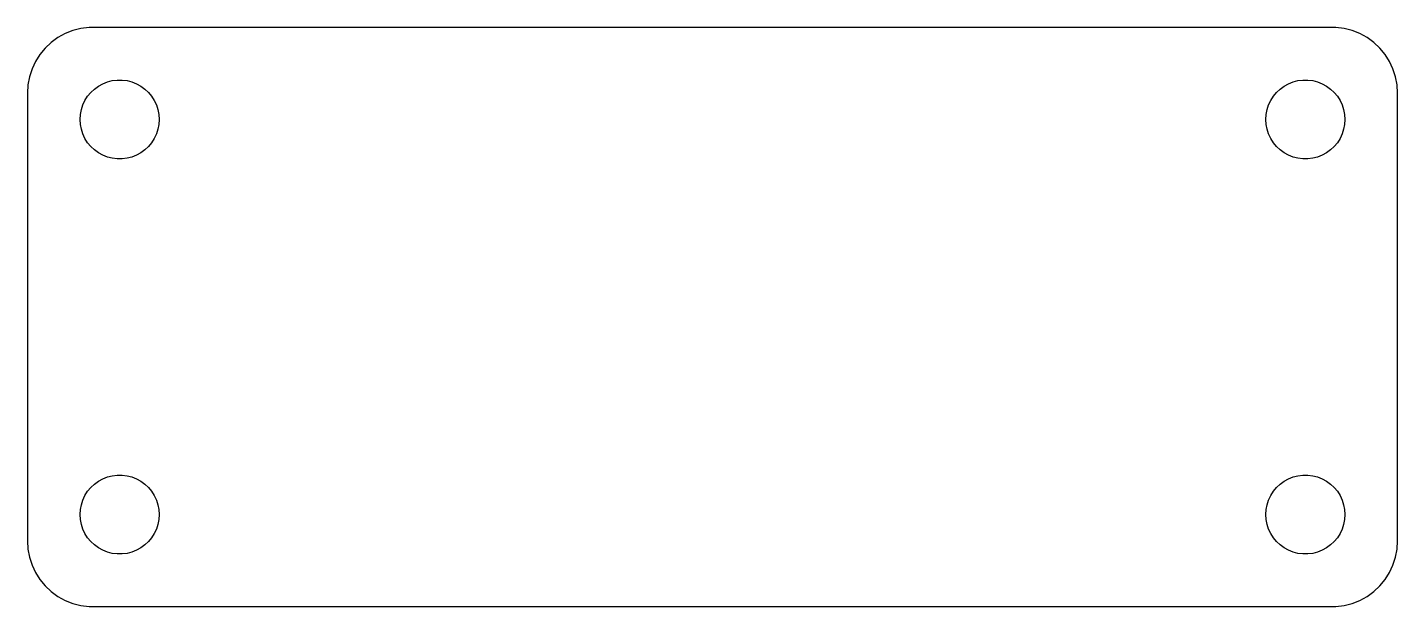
# Model space of a CAD drawing. Header units: metres. Extents: x -52 to 52, y -22 to 22.
import ezdxf

# ---------------------------------------------------------------- set-up
doc = ezdxf.new("R2010")
doc.units = ezdxf.units.M

msp = doc.modelspace()

# ---------------------------------------------------------------- linework, layer by layer
for p, q in [((-47.9369, 21.9114), (-48.5451, 21.7553)), ((-47.3139, 21.9901), (-47.9369, 21.9114)), ((47.3139, 21.9901), (-47.3139, 21.9901)), ((47.9369, 21.9114), (47.3139, 21.9901)), ((48.5451, 21.7553), (47.9369, 21.9114)), ((-50.1871, 20.8526), (-50.6448, 20.4227)), ((-49.6791, 21.2216), (-50.1871, 20.8526)), ((-49.1289, 21.5241), (-49.6791, 21.2216)), ((-48.5451, 21.7553), (-49.1289, 21.5241)), ((49.1289, 21.5241), (48.5451, 21.7553)), ((49.6791, 21.2216), (49.1289, 21.5241)), ((50.1871, 20.8526), (49.6791, 21.2216)), ((50.6448, 20.4227), (50.1871, 20.8526)), ((-51.0451, 19.9389), (-51.3815, 19.4088)), ((-50.6448, 20.4227), (-51.0451, 19.9389)), ((51.0451, 19.9389), (50.6448, 20.4227)), ((51.3815, 19.4088), (51.0451, 19.9389)), ((-51.6489, 18.8406), (-51.8429, 18.2434)), ((-51.3815, 19.4088), (-51.6489, 18.8406)), ((51.6489, 18.8406), (51.3815, 19.4088)), ((51.8429, 18.2434), (51.6489, 18.8406)), ((-51.8429, 18.2434), (-51.9606, 17.6267)), ((-46.6075, 17.533), (-46.2773, 17.7145)), ((-46.2773, 17.7145), (-45.927, 17.8532)), ((-45.927, 17.8532), (-45.5621, 17.9469)), ((-45.5621, 17.9469), (-45.1884, 17.9941)), ((-45.1884, 17.9941), (-44.8116, 17.9941)), ((-44.8116, 17.9941), (-44.4379, 17.9469)), ((-44.4379, 17.9469), (-44.0729, 17.8532)), ((-44.0729, 17.8532), (-43.7227, 17.7145)), ((-43.7227, 17.7145), (-43.3925, 17.533)), ((43.3925, 17.533), (43.7227, 17.7145)), ((43.7227, 17.7145), (44.0729, 17.8532)), ((44.0729, 17.8532), (44.4379, 17.9469)), ((44.4379, 17.9469), (44.8116, 17.9941)), ((44.8116, 17.9941), (45.1884, 17.9941)), ((45.1884, 17.9941), (45.5621, 17.9469)), ((45.5621, 17.9469), (45.927, 17.8532)), ((45.927, 17.8532), (46.2773, 17.7145)), ((46.2773, 17.7145), (46.6075, 17.533)), ((51.9606, 17.6267), (51.8429, 18.2434)), ((-51.9606, 17.6267), (-52, 17)), ((-52, 17), (-52, -17)), ((-47.6289, 16.4453), (-47.427, 16.7634)), ((-47.427, 16.7634), (-47.1869, 17.0536)), ((-47.1869, 17.0536), (-46.9123, 17.3115)), ((-46.9123, 17.3115), (-46.6075, 17.533)), ((-43.3925, 17.533), (-43.0877, 17.3115)), ((-43.0877, 17.3115), (-42.8131, 17.0536)), ((-42.8131, 17.0536), (-42.5729, 16.7634)), ((-42.5729, 16.7634), (-42.3711, 16.4453)), ((42.3711, 16.4453), (42.5729, 16.7634)), ((42.5729, 16.7634), (42.8131, 17.0536)), ((42.8131, 17.0536), (43.0877, 17.3115)), ((43.0877, 17.3115), (43.3925, 17.533)), ((46.6075, 17.533), (46.9123, 17.3115)), ((46.9123, 17.3115), (47.1869, 17.0536)), ((47.1869, 17.0536), (47.427, 16.7634)), ((47.427, 16.7634), (47.6289, 16.4453)), ((52, 17), (51.9606, 17.6267)), ((52, -17), (52, 17)), ((-47.9763, 15.376), (-47.9057, 15.7461)), ((-47.9057, 15.7461), (-47.7893, 16.1044)), ((-47.7893, 16.1044), (-47.6289, 16.4453)), ((-42.3711, 16.4453), (-42.2107, 16.1044)), ((-42.2107, 16.1044), (-42.0942, 15.7461)), ((-42.0942, 15.7461), (-42.0237, 15.376)), ((42.0237, 15.376), (42.0942, 15.7461)), ((42.0942, 15.7461), (42.2107, 16.1044)), ((42.2107, 16.1044), (42.3711, 16.4453)), ((47.6289, 16.4453), (47.7893, 16.1044)), ((47.7893, 16.1044), (47.9057, 15.7461)), ((47.9057, 15.7461), (47.9763, 15.376)), ((-48, 15), (-47.9763, 15.376)), ((-47.9763, 14.624), (-48, 15)), ((-47.9057, 14.2539), (-47.9763, 14.624)), ((-42.0237, 14.624), (-42.0942, 14.2539)), ((-42.0237, 15.376), (-42, 15)), ((-42, 15), (-42.0237, 14.624)), ((42, 15), (42.0237, 15.376)), ((42.0237, 14.624), (42, 15)), ((42.0942, 14.2539), (42.0237, 14.624)), ((47.9763, 14.624), (47.9057, 14.2539)), ((47.9763, 15.376), (48, 15)), ((48, 15), (47.9763, 14.624)), ((-47.7893, 13.8956), (-47.9057, 14.2539)), ((-47.6289, 13.5547), (-47.7893, 13.8956)), ((-47.427, 13.2366), (-47.6289, 13.5547)), ((-42.3711, 13.5547), (-42.5729, 13.2366)), ((-42.2107, 13.8956), (-42.3711, 13.5547)), ((-42.0942, 14.2539), (-42.2107, 13.8956)), ((42.2107, 13.8956), (42.0942, 14.2539)), ((42.3711, 13.5547), (42.2107, 13.8956)), ((42.5729, 13.2366), (42.3711, 13.5547)), ((47.6289, 13.5547), (47.427, 13.2366)), ((47.7893, 13.8956), (47.6289, 13.5547)), ((47.9057, 14.2539), (47.7893, 13.8956)), ((-47.1869, 12.9464), (-47.427, 13.2366)), ((-46.9123, 12.6884), (-47.1869, 12.9464)), ((-46.6075, 12.467), (-46.9123, 12.6884)), ((-43.0877, 12.6884), (-43.3925, 12.467)), ((-42.8131, 12.9464), (-43.0877, 12.6884)), ((-42.5729, 13.2366), (-42.8131, 12.9464)), ((42.8131, 12.9464), (42.5729, 13.2366)), ((43.0877, 12.6884), (42.8131, 12.9464)), ((43.3925, 12.467), (43.0877, 12.6884)), ((46.9123, 12.6884), (46.6075, 12.467)), ((47.1869, 12.9464), (46.9123, 12.6884)), ((47.427, 13.2366), (47.1869, 12.9464)), ((-46.2773, 12.2855), (-46.6075, 12.467)), ((-45.927, 12.1468), (-46.2773, 12.2855)), ((-45.5621, 12.0531), (-45.927, 12.1468)), ((-45.1884, 12.0059), (-45.5621, 12.0531)), ((-44.8116, 12.0059), (-45.1884, 12.0059)), ((-44.4379, 12.0531), (-44.8116, 12.0059)), ((-44.0729, 12.1468), (-44.4379, 12.0531)), ((-43.7227, 12.2855), (-44.0729, 12.1468)), ((-43.3925, 12.467), (-43.7227, 12.2855)), ((43.7227, 12.2855), (43.3925, 12.467)), ((44.0729, 12.1468), (43.7227, 12.2855)), ((44.4379, 12.0531), (44.0729, 12.1468)), ((44.8116, 12.0059), (44.4379, 12.0531)), ((45.1884, 12.0059), (44.8116, 12.0059)), ((45.5621, 12.0531), (45.1884, 12.0059)), ((45.927, 12.1468), (45.5621, 12.0531)), ((46.2773, 12.2855), (45.927, 12.1468)), ((46.6075, 12.467), (46.2773, 12.2855)), ((-46.9123, -12.6884), (-46.6075, -12.467)), ((-46.6075, -12.467), (-46.2773, -12.2855)), ((-46.2773, -12.2855), (-45.927, -12.1468)), ((-45.927, -12.1468), (-45.5621, -12.0531)), ((-45.5621, -12.0531), (-45.1884, -12.0059)), ((-45.1884, -12.0059), (-44.8116, -12.0059)), ((-44.8116, -12.0059), (-44.4379, -12.0531)), ((-44.4379, -12.0531), (-44.0729, -12.1468)), ((-44.0729, -12.1468), (-43.7227, -12.2855)), ((-43.7227, -12.2855), (-43.3925, -12.467)), ((-43.3925, -12.467), (-43.0877, -12.6884)), ((43.0877, -12.6884), (43.3925, -12.467)), ((43.3925, -12.467), (43.7227, -12.2855)), ((43.7227, -12.2855), (44.0729, -12.1468)), ((44.0729, -12.1468), (44.4379, -12.0531)), ((44.4379, -12.0531), (44.8116, -12.0059)), ((44.8116, -12.0059), (45.1884, -12.0059)), ((45.1884, -12.0059), (45.5621, -12.0531)), ((45.5621, -12.0531), (45.927, -12.1468)), ((45.927, -12.1468), (46.2773, -12.2855)), ((46.2773, -12.2855), (46.6075, -12.467)), ((46.6075, -12.467), (46.9123, -12.6884)), ((-47.6289, -13.5547), (-47.427, -13.2366)), ((-47.427, -13.2366), (-47.1869, -12.9464)), ((-47.1869, -12.9464), (-46.9123, -12.6884)), ((-43.0877, -12.6884), (-42.8131, -12.9464)), ((-42.8131, -12.9464), (-42.5729, -13.2366)), ((-42.5729, -13.2366), (-42.3711, -13.5547)), ((42.3711, -13.5547), (42.5729, -13.2366)), ((42.5729, -13.2366), (42.8131, -12.9464)), ((42.8131, -12.9464), (43.0877, -12.6884)), ((46.9123, -12.6884), (47.1869, -12.9464)), ((47.1869, -12.9464), (47.427, -13.2366)), ((47.427, -13.2366), (47.6289, -13.5547)), ((-47.9763, -14.624), (-47.9057, -14.2539)), ((-47.9057, -14.2539), (-47.7893, -13.8956)), ((-47.7893, -13.8956), (-47.6289, -13.5547)), ((-42.3711, -13.5547), (-42.2107, -13.8956)), ((-42.2107, -13.8956), (-42.0942, -14.2539)), ((-42.0942, -14.2539), (-42.0237, -14.624)), ((42.0237, -14.624), (42.0942, -14.2539)), ((42.0942, -14.2539), (42.2107, -13.8956)), ((42.2107, -13.8956), (42.3711, -13.5547)), ((47.6289, -13.5547), (47.7893, -13.8956)), ((47.7893, -13.8956), (47.9057, -14.2539)), ((47.9057, -14.2539), (47.9763, -14.624)), ((-48, -15), (-47.9763, -14.624)), ((-47.9763, -15.376), (-48, -15)), ((-47.9057, -15.7461), (-47.9763, -15.376)), ((-42.0237, -15.376), (-42.0942, -15.7461)), ((-42.0237, -14.624), (-42, -15)), ((-42, -15), (-42.0237, -15.376)), ((42, -15), (42.0237, -14.624)), ((42.0237, -15.376), (42, -15)), ((42.0942, -15.7461), (42.0237, -15.376)), ((47.9763, -15.376), (47.9057, -15.7461)), ((47.9763, -14.624), (48, -15)), ((48, -15), (47.9763, -15.376)), ((-47.7893, -16.1044), (-47.9057, -15.7461)), ((-47.6289, -16.4453), (-47.7893, -16.1044)), ((-47.427, -16.7634), (-47.6289, -16.4453)), ((-42.3711, -16.4453), (-42.5729, -16.7634)), ((-42.2107, -16.1044), (-42.3711, -16.4453)), ((-42.0942, -15.7461), (-42.2107, -16.1044)), ((42.2107, -16.1044), (42.0942, -15.7461)), ((42.3711, -16.4453), (42.2107, -16.1044)), ((42.5729, -16.7634), (42.3711, -16.4453)), ((47.6289, -16.4453), (47.427, -16.7634)), ((47.7893, -16.1044), (47.6289, -16.4453)), ((47.9057, -15.7461), (47.7893, -16.1044)), ((-52, -17), (-51.9606, -17.6267)), ((-51.9606, -17.6267), (-51.8429, -18.2434)), ((-47.1869, -17.0536), (-47.427, -16.7634)), ((-46.9123, -17.3115), (-47.1869, -17.0536)), ((-46.6075, -17.533), (-46.9123, -17.3115)), ((-46.2773, -17.7145), (-46.6075, -17.533)), ((-43.3925, -17.533), (-43.7227, -17.7145)), ((-43.0877, -17.3115), (-43.3925, -17.533)), ((-42.8131, -17.0536), (-43.0877, -17.3115)), ((-42.5729, -16.7634), (-42.8131, -17.0536)), ((42.8131, -17.0536), (42.5729, -16.7634)), ((43.0877, -17.3115), (42.8131, -17.0536)), ((43.3925, -17.533), (43.0877, -17.3115)), ((43.7227, -17.7145), (43.3925, -17.533)), ((46.6075, -17.533), (46.2773, -17.7145)), ((46.9123, -17.3115), (46.6075, -17.533)), ((47.1869, -17.0536), (46.9123, -17.3115)), ((47.427, -16.7634), (47.1869, -17.0536)), ((51.8429, -18.2434), (51.9606, -17.6267)), ((51.9606, -17.6267), (52, -17)), ((-51.8429, -18.2434), (-51.6489, -18.8406)), ((-45.927, -17.8532), (-46.2773, -17.7145)), ((-45.5621, -17.9469), (-45.927, -17.8532)), ((-45.1884, -17.9941), (-45.5621, -17.9469)), ((-44.8116, -17.9941), (-45.1884, -17.9941)), ((-44.4379, -17.9469), (-44.8116, -17.9941)), ((-44.0729, -17.8532), (-44.4379, -17.9469)), ((-43.7227, -17.7145), (-44.0729, -17.8532)), ((44.0729, -17.8532), (43.7227, -17.7145)), ((44.4379, -17.9469), (44.0729, -17.8532)), ((44.8116, -17.9941), (44.4379, -17.9469)), ((45.1884, -17.9941), (44.8116, -17.9941)), ((45.5621, -17.9469), (45.1884, -17.9941)), ((45.927, -17.8532), (45.5621, -17.9469)), ((46.2773, -17.7145), (45.927, -17.8532)), ((51.6489, -18.8406), (51.8429, -18.2434)), ((-51.6489, -18.8406), (-51.3815, -19.4088)), ((-51.3815, -19.4088), (-51.0451, -19.9389)), ((51.0451, -19.9389), (51.3815, -19.4088)), ((51.3815, -19.4088), (51.6489, -18.8406)), ((-51.0451, -19.9389), (-50.6448, -20.4227)), ((-50.6448, -20.4227), (-50.1871, -20.8526)), ((50.1871, -20.8526), (50.6448, -20.4227)), ((50.6448, -20.4227), (51.0451, -19.9389)), ((-50.1871, -20.8526), (-49.6791, -21.2216)), ((-49.6791, -21.2216), (-49.1289, -21.5241)), ((-49.1289, -21.5241), (-48.5451, -21.7553)), ((-48.5451, -21.7553), (-47.9369, -21.9114)), ((47.9369, -21.9114), (48.5451, -21.7553)), ((48.5451, -21.7553), (49.1289, -21.5241)), ((49.1289, -21.5241), (49.6791, -21.2216)), ((49.6791, -21.2216), (50.1871, -20.8526)), ((-47.9369, -21.9114), (-47.3139, -21.9901)), ((-47.3139, -21.9901), (47.3139, -21.9901)), ((47.3139, -21.9901), (47.9369, -21.9114))]:
    msp.add_line(p, q)

doc.saveas('drawing.dxf')
